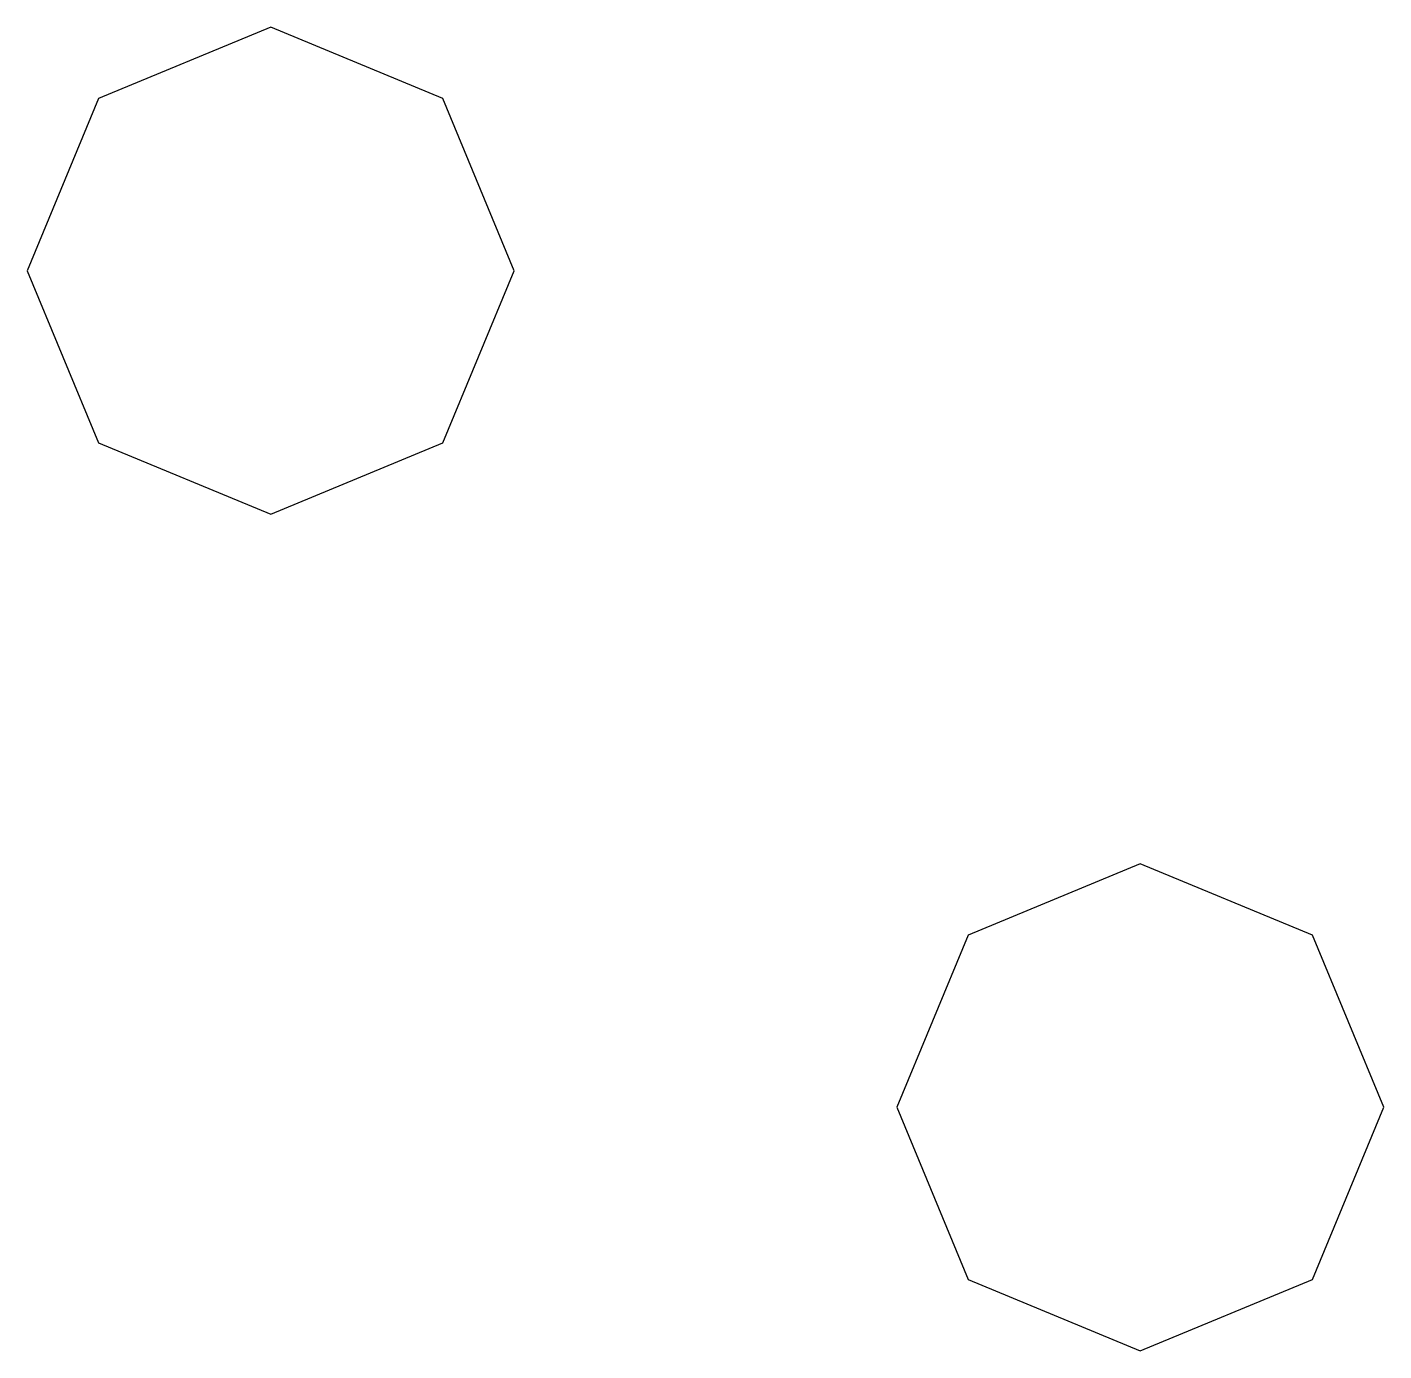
# Model space of a CAD drawing. Extents: x -4.62 to 4.34, y -2.04 to 6.7.
import ezdxf

# ---------------------------------------------------------------- set-up
doc = ezdxf.new("R2010")
doc.units = 0
doc.layers.get('0').update_dxf_attribs({"linetype": 'CONTINUOUS'})

msp = doc.modelspace()

# ---------------------------------------------------------------- linework, layer by layer
at = {"color": 7}
for points in [[(-1.401098, 5.089107), (-1.872197, 6.22644), (-3.00953, 6.69754), (-4.146863, 6.22644), (-4.617963, 5.089107), (-4.146863, 3.951774), (-3.00953, 3.480675), (-1.872197, 3.951774), (-1.401098, 5.089107)], [(4.341207, -0.436491), (3.870108, 0.700842), (2.732775, 1.171942), (1.595442, 0.700842), (1.124342, -0.436491), (1.595442, -1.573824), (2.732775, -2.044923), (3.870108, -1.573824), (4.341207, -0.436491)]]:
    msp.add_lwpolyline(points, dxfattribs=at)

doc.saveas('drawing.dxf')
